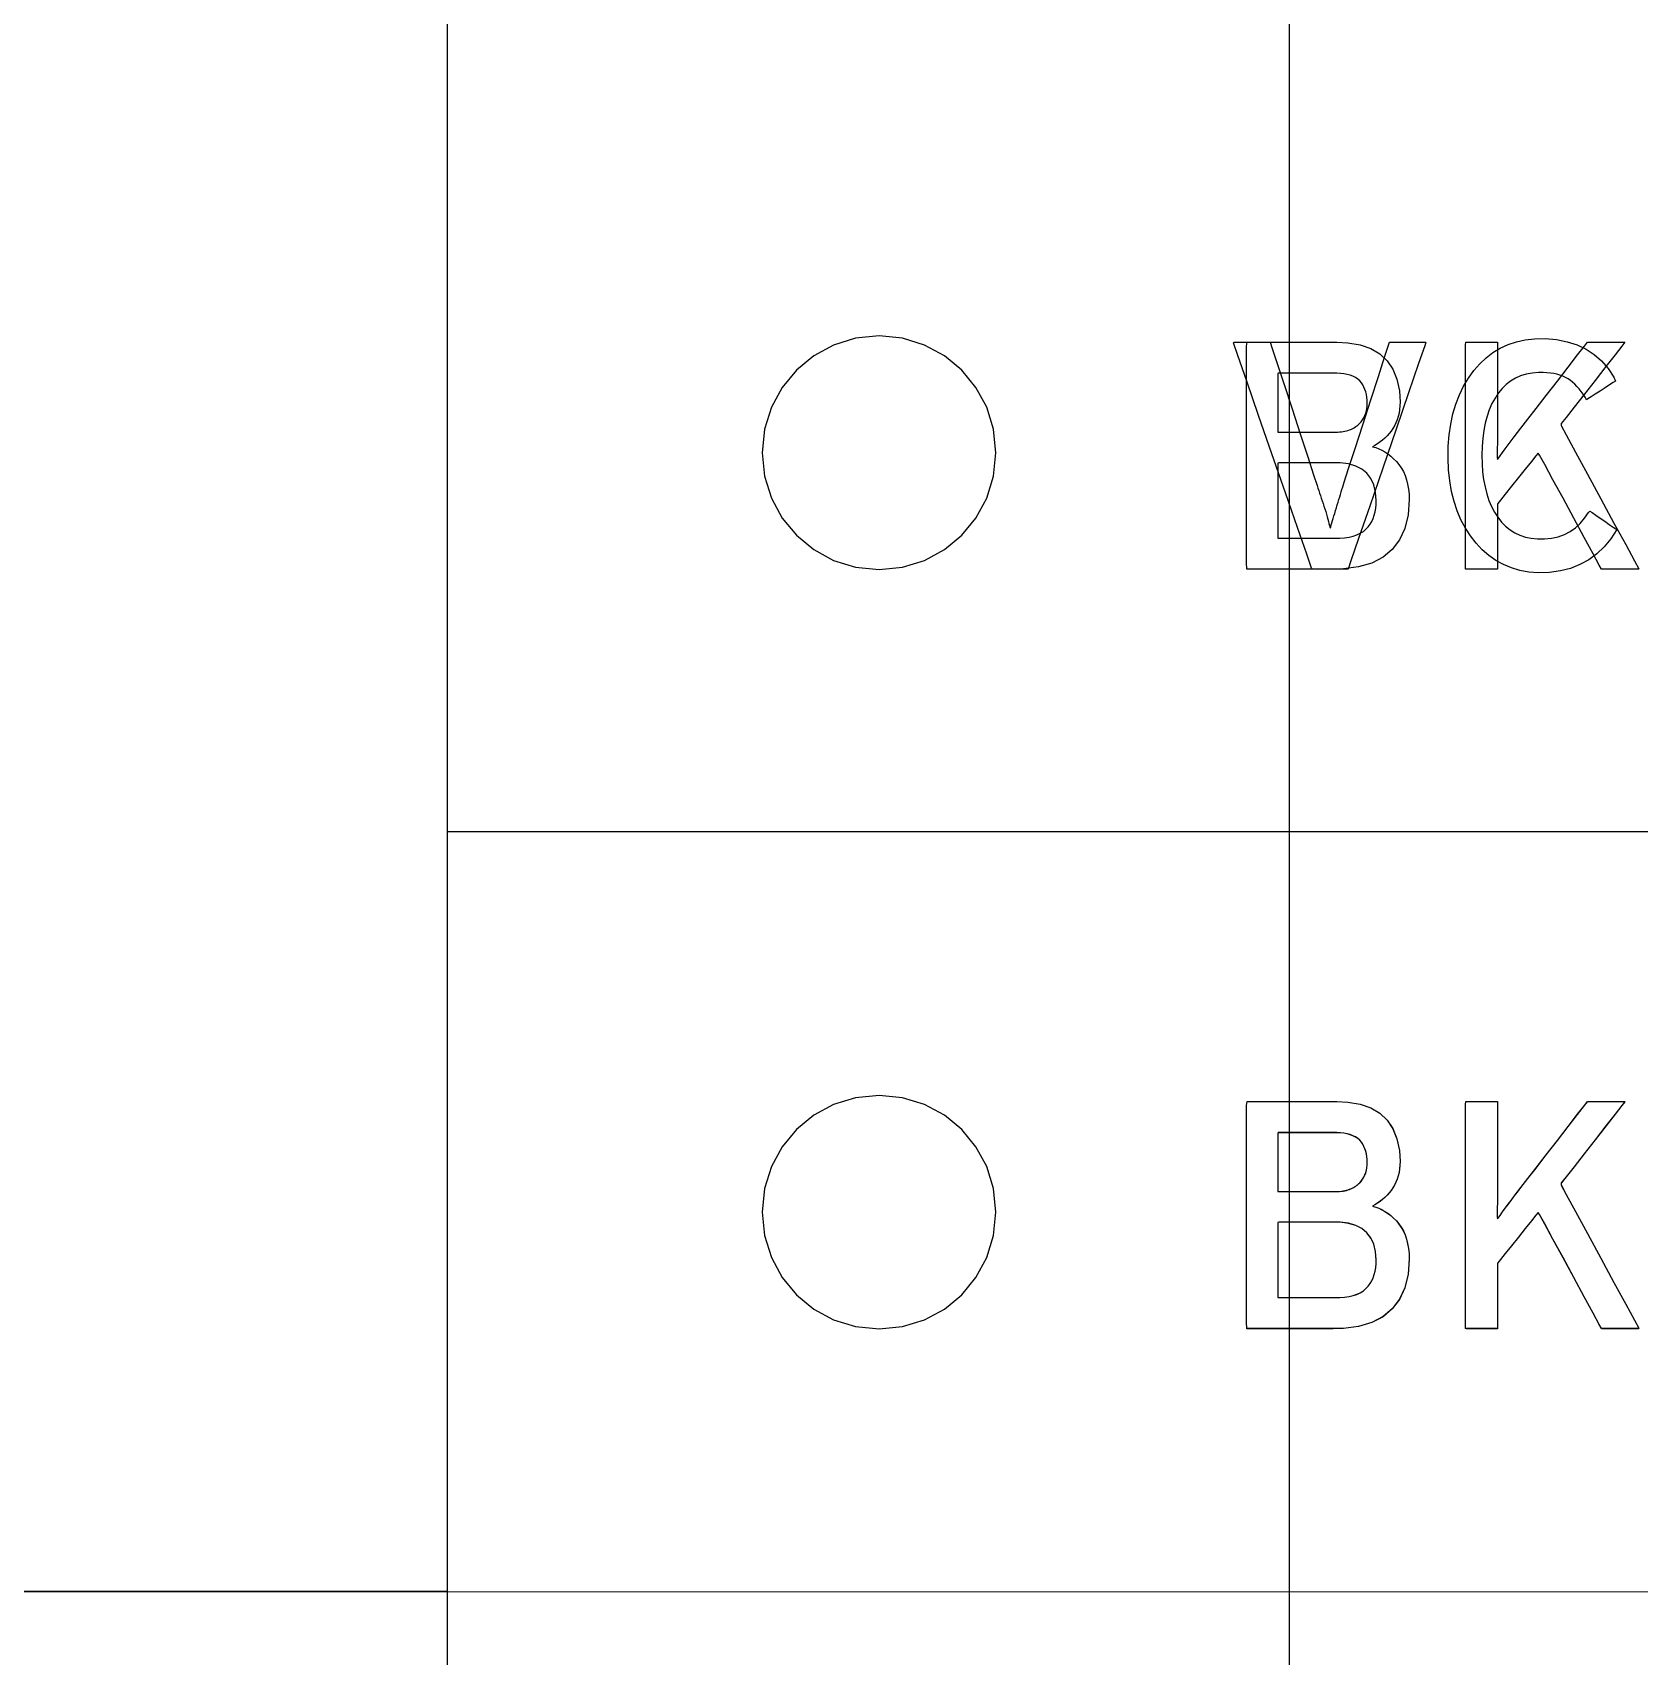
# Model space of a CAD drawing. Extents: x 1 to 47.7, y 0.2 to 35.
# Drawn here: x 22.389 to 23.077, y 10.037 to 10.732 of the extents above; entities that cross this region are included whole.
import ezdxf

# ---------------------------------------------------------------- set-up
doc = ezdxf.new("R2010")
doc.units = 0
doc.header["$MEASUREMENT"] = 0
for name, color, linetype in [('4_1__5U__UP_TO_TWO_IO_BOAR', 7, 'CONTINUOUS'), ('4_2__5U__FRONT_PANEL_W_24_', 7, 'CONTINUOUS'), ('5_1___24__TARGET_LEDS___12', 7, 'CONTINUOUS')]:
    doc.layers.add(name, color=color, linetype=linetype)

msp = doc.modelspace()

# ---------------------------------------------------------------- linework, layer by layer
at = {"layer": '4_1__5U__UP_TO_TWO_IO_BOAR'}
for points in [[(22.92684, 11.36878), (22.92684, 8.65629)], [(21.57681, 10.06468), (24.24675, 10.06479)]]:
    msp.add_lwpolyline(points, dxfattribs=at)
at = {"layer": '4_2__5U__FRONT_PANEL_W_24_'}
for points in [[(22.56645, 11.427), (22.56645, 8.70187)], [(22.56645, 10.39004), (23.94141, 10.39004)], [(21.26648, 10.06481), (22.56645, 10.06492)]]:
    msp.add_lwpolyline(points, dxfattribs=at)
for points in [[(22.70134, 10.55216), (22.70236, 10.54208), (22.70528, 10.53269), (22.70989, 10.5242), (22.716, 10.51679), (22.7234, 10.51068), (22.7319, 10.50607), (22.74129, 10.50315), (22.75137, 10.50214), (22.76144, 10.50315), (22.77083, 10.50607), (22.77932, 10.51068), (22.78672, 10.51679), (22.79282, 10.5242), (22.79743, 10.53269), (22.80034, 10.54208), (22.80136, 10.55216), (22.80034, 10.56223), (22.79743, 10.57162), (22.79282, 10.5801), (22.78672, 10.5875), (22.77932, 10.5936), (22.77083, 10.5982), (22.76144, 10.60111), (22.75137, 10.60213), (22.74129, 10.60111), (22.7319, 10.5982), (22.7234, 10.5936), (22.716, 10.5875), (22.70989, 10.5801), (22.70528, 10.57162), (22.70236, 10.56223)], [(22.95209, 10.50225), (22.95152, 10.50225), (22.94999, 10.50225), (22.94781, 10.50225), (22.94524, 10.50225), (22.94258, 10.50225), (22.94012, 10.50225), (22.93814, 10.50225), (22.93693, 10.50225), (22.93652, 10.50275), (22.93443, 10.50875), (22.93049, 10.5201), (22.92531, 10.53499), (22.91954, 10.55161), (22.91379, 10.56814), (22.90871, 10.58279), (22.9049, 10.59372), (22.90302, 10.59915), (22.90324, 10.59943), (22.90457, 10.59943), (22.90667, 10.59943), (22.90924, 10.59943), (22.91198, 10.59943), (22.9146, 10.59943), (22.91681, 10.59943), (22.9183, 10.59943), (22.9188, 10.59941), (22.91968, 10.59672), (22.92178, 10.59029), (22.92472, 10.5813), (22.92813, 10.57089), (22.93162, 10.56022), (22.93482, 10.55044), (22.93735, 10.54271), (22.93883, 10.53817), (22.93922, 10.537), (22.93958, 10.53596), (22.93993, 10.5349), (22.94029, 10.53382), (22.94066, 10.53272), (22.94103, 10.5316), (22.94141, 10.53046), (22.94179, 10.5293), (22.94218, 10.52812), (22.94253, 10.52692), (22.94285, 10.52578), (22.94315, 10.5247), (22.94343, 10.52368), (22.94369, 10.52273), (22.94393, 10.52184), (22.94415, 10.52102), (22.94434, 10.52026), (22.94452, 10.5198), (22.9447, 10.52053), (22.94491, 10.52131), (22.94514, 10.52216), (22.9454, 10.52307), (22.9457, 10.52405), (22.94602, 10.52508), (22.94637, 10.52618), (22.94675, 10.52735), (22.94713, 10.52856), (22.94748, 10.52977), (22.94783, 10.53094), (22.94818, 10.5321), (22.94852, 10.53323), (22.94885, 10.53433), (22.94918, 10.53542), (22.9495, 10.53647), (22.94982, 10.53751), (22.95047, 10.53951), (22.95235, 10.54533), (22.95513, 10.55392), (22.95844, 10.56413), (22.96189, 10.57482), (22.96513, 10.58483), (22.96777, 10.593), (22.96945, 10.59819), (22.9699, 10.59943), (22.97077, 10.59943), (22.97253, 10.59943), (22.97488, 10.59943), (22.97753, 10.59943), (22.9802, 10.59943), (22.98259, 10.59943), (22.98441, 10.59943), (22.98537, 10.59943), (22.98494, 10.59793), (22.98231, 10.59029), (22.97802, 10.57779), (22.97269, 10.56225), (22.96693, 10.54548), (22.96137, 10.52928), (22.95663, 10.51547), (22.95333, 10.50586)], [(23.06711, 10.51927), (23.06457, 10.51533), (23.06172, 10.51186), (23.05858, 10.50885), (23.05513, 10.50632), (23.05138, 10.50425), (23.04733, 10.50266), (23.04298, 10.50153), (23.03832, 10.50088), (23.0336, 10.50073), (23.02953, 10.50108), (23.02567, 10.50178), (23.02202, 10.50284), (23.01859, 10.50425), (23.01536, 10.50601), (23.01234, 10.50813), (23.00953, 10.5106), (23.00694, 10.51343), (23.00452, 10.51655), (23.00234, 10.51988), (23.00044, 10.52345), (22.99882, 10.52726), (22.99748, 10.5313), (22.99641, 10.53558), (22.99563, 10.5401), (22.99512, 10.54486), (22.9949, 10.54985), (22.995, 10.55493), (22.99539, 10.55978), (22.99607, 10.56441), (22.99702, 10.5688), (22.99825, 10.57297), (22.99976, 10.5769), (23.00155, 10.5806), (23.00362, 10.58406), (23.00596, 10.5873), (23.00847, 10.59022), (23.01119, 10.59279), (23.01412, 10.59502), (23.01727, 10.59689), (23.02062, 10.59841), (23.02418, 10.59958), (23.02796, 10.6004), (23.03194, 10.60087), (23.03643, 10.60096), (23.04134, 10.60053), (23.0459, 10.59964), (23.05011, 10.59829), (23.05396, 10.59646), (23.05746, 10.59417), (23.06061, 10.5914), (23.0634, 10.58817), (23.06584, 10.58447), (23.06655, 10.58275), (23.06561, 10.58215), (23.06406, 10.58114), (23.0621, 10.57988), (23.05997, 10.57851), (23.0579, 10.57717), (23.0561, 10.57601), (23.0548, 10.57517), (23.05423, 10.57481), (23.05353, 10.57596), (23.0527, 10.57722), (23.05185, 10.5784), (23.05097, 10.57949), (23.05008, 10.58051), (23.04916, 10.58145), (23.04822, 10.58231), (23.04725, 10.58309), (23.04626, 10.58378), (23.04516, 10.58438), (23.044, 10.58489), (23.04278, 10.58534), (23.04149, 10.58571), (23.04013, 10.58601), (23.03871, 10.58623), (23.03722, 10.58639), (23.03567, 10.58647), (23.03358, 10.58645), (23.03089, 10.5862), (23.02836, 10.58572), (23.02598, 10.58499), (23.02376, 10.58402), (23.0217, 10.58281), (23.0198, 10.58136), (23.01805, 10.57967), (23.01646, 10.57774), (23.015, 10.57554), (23.01369, 10.57315), (23.01256, 10.57056), (23.0116, 10.56779), (23.01081, 10.56483), (23.0102, 10.56169), (23.00975, 10.55835), (23.00948, 10.55484), (23.00939, 10.55113), (23.00946, 10.54744), (23.00971, 10.54394), (23.01013, 10.54062), (23.01072, 10.53748), (23.01148, 10.53453), (23.01242, 10.53176), (23.01353, 10.52917), (23.01481, 10.52677), (23.01626, 10.52454), (23.01783, 10.52248), (23.01955, 10.52068), (23.02144, 10.51913), (23.02348, 10.51784), (23.02568, 10.5168), (23.02803, 10.51603), (23.03055, 10.51551), (23.03321, 10.51524), (23.03619, 10.51524), (23.03923, 10.51555), (23.04208, 10.51617), (23.04473, 10.51712), (23.04718, 10.51838), (23.04943, 10.51996), (23.05149, 10.52186), (23.05335, 10.52408), (23.055, 10.52663), (23.05565, 10.5272), (23.05661, 10.52653), (23.05813, 10.52548), (23.06, 10.52419), (23.062, 10.52281), (23.06392, 10.52148), (23.06555, 10.52035), (23.06669, 10.51957)], [(22.70134, 10.22716), (22.70236, 10.21708), (22.70528, 10.20769), (22.70989, 10.1992), (22.716, 10.19179), (22.7234, 10.18568), (22.7319, 10.18107), (22.74129, 10.17816), (22.75137, 10.17714), (22.76144, 10.17816), (22.77083, 10.18107), (22.77932, 10.18568), (22.78672, 10.19179), (22.79282, 10.1992), (22.79743, 10.20769), (22.80034, 10.21708), (22.80136, 10.22716), (22.80034, 10.23724), (22.79743, 10.24662), (22.79282, 10.25511), (22.78672, 10.2625), (22.77932, 10.2686), (22.77083, 10.2732), (22.76144, 10.27611), (22.75137, 10.27713), (22.74129, 10.27611), (22.7319, 10.2732), (22.7234, 10.2686), (22.716, 10.2625), (22.70989, 10.25511), (22.70528, 10.24662), (22.70236, 10.23724)], [(22.97829, 10.20707), (22.97776, 10.20051), (22.97638, 10.19476), (22.97414, 10.18983), (22.97105, 10.18571), (22.96709, 10.18241), (22.96228, 10.17992), (22.95661, 10.17825), (22.95008, 10.17739), (22.94579, 10.17726), (22.94324, 10.17726), (22.93867, 10.17726), (22.93278, 10.17726), (22.92629, 10.17726), (22.91993, 10.17726), (22.9144, 10.17726), (22.91042, 10.17726), (22.90871, 10.17726), (22.90869, 10.18019), (22.90869, 10.18938), (22.90869, 10.20302), (22.90869, 10.21924), (22.90869, 10.23619), (22.90869, 10.252), (22.90869, 10.26481), (22.90869, 10.27276), (22.90886, 10.27444), (22.91122, 10.27444), (22.91575, 10.27444), (22.92173, 10.27444), (22.92841, 10.27444), (22.93505, 10.27444), (22.9409, 10.27444), (22.94523, 10.27444), (22.9473, 10.27444), (22.95196, 10.27421), (22.95722, 10.2733), (22.96178, 10.27172), (22.96565, 10.26945), (22.9688, 10.2665), (22.97126, 10.26287), (22.97301, 10.25855), (22.97406, 10.25356), (22.97439, 10.24882), (22.97432, 10.24717), (22.97417, 10.24559), (22.97392, 10.24408), (22.97358, 10.24263), (22.97315, 10.24125), (22.97262, 10.23993), (22.97201, 10.23869), (22.9713, 10.23751), (22.97053, 10.2364), (22.96969, 10.23535), (22.9688, 10.23437), (22.96786, 10.23344), (22.96685, 10.23256), (22.96579, 10.23175), (22.96467, 10.23099), (22.96349, 10.2303), (22.96255, 10.22969), (22.96393, 10.2293), (22.96528, 10.2288), (22.9666, 10.22819), (22.96789, 10.22746), (22.96916, 10.22661), (22.97039, 10.22565), (22.9716, 10.22457), (22.97278, 10.22337), (22.9739, 10.22206), (22.9749, 10.22063), (22.97577, 10.21907), (22.97651, 10.21739), (22.97713, 10.21558), (22.97761, 10.21364), (22.97796, 10.21158), (22.97819, 10.20939)], [(23.06064, 10.17726), (23.05965, 10.17908), (23.05701, 10.18393), (23.05322, 10.19091), (23.04876, 10.19911), (23.04412, 10.20764), (23.03981, 10.21559), (23.03629, 10.22205), (23.03408, 10.22613), (23.03351, 10.22701), (23.03253, 10.2258), (23.03059, 10.22337), (23.02798, 10.22013), (23.02504, 10.21647), (23.02207, 10.21278), (23.0194, 10.20945), (23.01734, 10.20688), (23.01621, 10.20547), (23.01609, 10.20498), (23.01609, 10.20291), (23.01609, 10.19943), (23.01609, 10.19505), (23.01609, 10.19026), (23.01609, 10.18558), (23.01609, 10.18152), (23.01609, 10.17858), (23.01609, 10.17728), (23.01572, 10.17726), (23.01449, 10.17726), (23.01264, 10.17726), (23.01042, 10.17726), (23.00808, 10.17726), (23.00586, 10.17726), (23.00401, 10.17726), (23.00279, 10.17726), (23.00241, 10.17734), (23.00241, 10.18184), (23.00241, 10.192), (23.00241, 10.20606), (23.00241, 10.22227), (23.00241, 10.23885), (23.00241, 10.25405), (23.00241, 10.2661), (23.00241, 10.27324), (23.00251, 10.27444), (23.0034, 10.27444), (23.00501, 10.27444), (23.0071, 10.27444), (23.00943, 10.27444), (23.01173, 10.27444), (23.01377, 10.27444), (23.01529, 10.27444), (23.01606, 10.27444), (23.0161, 10.27381), (23.0161, 10.27108), (23.0161, 10.26676), (23.0161, 10.26144), (23.0161, 10.25573), (23.0161, 10.25025), (23.0161, 10.24558), (23.0161, 10.24233), (23.0161, 10.24112), (23.0161, 10.23906), (23.01609, 10.23702), (23.01607, 10.235), (23.01604, 10.23301), (23.01601, 10.23103), (23.01597, 10.22908), (23.01593, 10.22714), (23.01587, 10.22523), (23.01612, 10.22428), (23.01716, 10.22573), (23.01826, 10.22724), (23.01941, 10.22882), (23.02063, 10.23046), (23.02191, 10.23216), (23.02324, 10.23393), (23.02464, 10.23575), (23.02609, 10.23764), (23.02708, 10.23891), (23.02912, 10.24156), (23.03258, 10.24602), (23.03694, 10.25164), (23.04169, 10.25778), (23.04634, 10.26378), (23.05037, 10.26899), (23.05328, 10.27275), (23.05457, 10.27441), (23.05503, 10.27444), (23.05647, 10.27444), (23.05863, 10.27444), (23.06123, 10.27444), (23.06398, 10.27444), (23.06658, 10.27444), (23.06875, 10.27444), (23.07019, 10.27444), (23.0706, 10.27441), (23.06933, 10.27278), (23.06644, 10.26909), (23.06245, 10.26399), (23.05784, 10.25811), (23.05314, 10.25209), (23.04882, 10.24658), (23.0454, 10.2422), (23.04337, 10.23961), (23.04327, 10.23874), (23.04545, 10.23473), (23.04941, 10.22743), (23.05456, 10.21796), (23.06027, 10.20746), (23.06593, 10.19703), (23.07094, 10.1878), (23.07469, 10.18091), (23.07657, 10.17745), (23.07637, 10.17726), (23.07506, 10.17726), (23.07297, 10.17726), (23.07042, 10.17726), (23.06767, 10.17726), (23.06503, 10.17726), (23.06278, 10.17726), (23.06122, 10.17726)], [(22.9603, 10.2484), (22.96026, 10.24967), (22.96014, 10.25088), (22.95995, 10.25205), (22.95967, 10.25316), (22.95932, 10.25423), (22.95889, 10.25524), (22.95839, 10.25621), (22.9578, 10.25712), (22.95709, 10.25795), (22.95623, 10.25867), (22.95526, 10.2593), (22.95418, 10.25984), (22.95301, 10.26029), (22.95172, 10.26064), (22.95033, 10.26091), (22.94884, 10.26107), (22.94724, 10.26115), (22.94627, 10.26115), (22.9437, 10.26115), (22.94002, 10.26115), (22.93572, 10.26115), (22.93129, 10.26115), (22.92724, 10.26115), (22.92405, 10.26115), (22.92222, 10.26115), (22.92197, 10.2609), (22.92197, 10.25908), (22.92197, 10.2559), (22.92197, 10.25186), (22.92197, 10.24746), (22.92197, 10.24318), (22.92197, 10.23951), (22.92197, 10.23695), (22.92197, 10.23599), (22.92294, 10.23599), (22.92551, 10.23599), (22.92919, 10.23599), (22.93349, 10.23599), (22.93791, 10.23599), (22.94197, 10.23599), (22.94516, 10.23599), (22.94699, 10.23599), (22.94766, 10.23599), (22.94848, 10.23602), (22.94926, 10.23609), (22.95001, 10.23618), (22.95073, 10.23631), (22.95142, 10.23647), (22.95207, 10.23666), (22.95269, 10.23689), (22.95327, 10.23714), (22.95384, 10.2374), (22.95437, 10.23768), (22.95489, 10.23798), (22.95539, 10.23829), (22.95586, 10.23862), (22.95631, 10.23897), (22.95674, 10.23934), (22.95715, 10.23972), (22.95768, 10.24033), (22.9583, 10.24119), (22.95883, 10.24209), (22.95928, 10.24303), (22.95965, 10.24402), (22.95993, 10.24505), (22.96014, 10.24612), (22.96026, 10.24724)], [(22.96417, 10.20665), (22.96387, 10.21024), (22.96311, 10.21339), (22.96188, 10.21608), (22.96019, 10.21832), (22.95804, 10.22012), (22.95542, 10.22146), (22.95233, 10.22235), (22.94878, 10.22279), (22.94703, 10.22283), (22.94484, 10.22283), (22.94133, 10.22283), (22.93702, 10.22283), (22.93245, 10.22283), (22.92814, 10.22283), (22.92462, 10.22283), (22.92243, 10.22283), (22.92197, 10.22268), (22.92197, 10.22062), (22.92197, 10.21666), (22.92197, 10.21147), (22.92197, 10.20572), (22.92197, 10.20009), (22.92197, 10.19524), (22.92197, 10.19183), (22.92197, 10.19055), (22.92297, 10.19055), (22.92562, 10.19055), (22.9294, 10.19055), (22.93378, 10.19055), (22.93826, 10.19055), (22.9423, 10.19055), (22.94538, 10.19055), (22.94699, 10.19055), (22.94857, 10.19058), (22.95064, 10.19073), (22.95255, 10.19102), (22.95431, 10.19143), (22.95591, 10.19197), (22.95735, 10.19265), (22.95864, 10.19346), (22.95976, 10.1944), (22.96072, 10.19545), (22.96153, 10.19656), (22.96223, 10.19776), (22.96282, 10.19903), (22.9633, 10.20039), (22.96368, 10.20184), (22.96395, 10.20336), (22.96411, 10.20496)]]:
    msp.add_lwpolyline(points, close=True, dxfattribs=at)
at = {"layer": '5_1___24__TARGET_LEDS___12'}
for points in [[(22.56645, 11.427), (22.56645, 8.70187)], [(22.56645, 10.39004), (23.94141, 10.39004)], [(19.77626, 10.06498), (22.56645, 10.06498)]]:
    msp.add_lwpolyline(points, dxfattribs=at)
for points in [[(22.70134, 10.55216), (22.70236, 10.54208), (22.70528, 10.53269), (22.70989, 10.5242), (22.716, 10.51679), (22.7234, 10.51068), (22.7319, 10.50607), (22.74129, 10.50315), (22.75137, 10.50214), (22.76144, 10.50315), (22.77083, 10.50607), (22.77932, 10.51068), (22.78672, 10.51679), (22.79282, 10.5242), (22.79743, 10.53269), (22.80034, 10.54208), (22.80136, 10.55216), (22.80034, 10.56223), (22.79743, 10.57162), (22.79282, 10.5801), (22.78672, 10.5875), (22.77932, 10.5936), (22.77083, 10.5982), (22.76144, 10.60111), (22.75137, 10.60213), (22.74129, 10.60111), (22.7319, 10.5982), (22.7234, 10.5936), (22.716, 10.5875), (22.70989, 10.5801), (22.70528, 10.57162), (22.70236, 10.56223)], [(22.97829, 10.53208), (22.97776, 10.52552), (22.97638, 10.51977), (22.97414, 10.51484), (22.97105, 10.51072), (22.96709, 10.50742), (22.96228, 10.50493), (22.95661, 10.50325), (22.95008, 10.50239), (22.94579, 10.50227), (22.94324, 10.50227), (22.93867, 10.50227), (22.93278, 10.50227), (22.92629, 10.50227), (22.91993, 10.50227), (22.9144, 10.50227), (22.91042, 10.50227), (22.90871, 10.50227), (22.90869, 10.50519), (22.90869, 10.51438), (22.90869, 10.52802), (22.90869, 10.54425), (22.90869, 10.5612), (22.90869, 10.57701), (22.90869, 10.58982), (22.90869, 10.59777), (22.90886, 10.59945), (22.91122, 10.59945), (22.91575, 10.59945), (22.92173, 10.59945), (22.92841, 10.59945), (22.93505, 10.59945), (22.9409, 10.59945), (22.94523, 10.59945), (22.9473, 10.59945), (22.95196, 10.59921), (22.95722, 10.59831), (22.96178, 10.59672), (22.96565, 10.59446), (22.9688, 10.59151), (22.97126, 10.58787), (22.97301, 10.58356), (22.97406, 10.57856), (22.97439, 10.57383), (22.97432, 10.57218), (22.97417, 10.5706), (22.97392, 10.56908), (22.97358, 10.56763), (22.97315, 10.56625), (22.97262, 10.56494), (22.97201, 10.56369), (22.9713, 10.56251), (22.97053, 10.5614), (22.96969, 10.56036), (22.9688, 10.55937), (22.96786, 10.55844), (22.96685, 10.55757), (22.96579, 10.55676), (22.96467, 10.556), (22.96349, 10.5553), (22.96255, 10.55469), (22.96393, 10.55431), (22.96528, 10.55381), (22.9666, 10.55319), (22.96789, 10.55246), (22.96916, 10.55161), (22.97039, 10.55065), (22.9716, 10.54957), (22.97278, 10.54838), (22.9739, 10.54707), (22.9749, 10.54564), (22.97577, 10.54408), (22.97651, 10.54239), (22.97713, 10.54058), (22.97761, 10.53865), (22.97796, 10.53658), (22.97819, 10.53439)], [(23.06064, 10.50227), (23.05965, 10.50408), (23.05701, 10.50893), (23.05322, 10.51591), (23.04876, 10.52412), (23.04412, 10.53265), (23.03981, 10.54059), (23.03629, 10.54706), (23.03408, 10.55113), (23.03351, 10.55201), (23.03253, 10.5508), (23.03059, 10.54838), (23.02798, 10.54514), (23.02504, 10.54147), (23.02207, 10.53778), (23.0194, 10.53445), (23.01734, 10.53189), (23.01621, 10.53048), (23.01609, 10.52998), (23.01609, 10.52792), (23.01609, 10.52444), (23.01609, 10.52005), (23.01609, 10.51526), (23.01609, 10.51058), (23.01609, 10.50652), (23.01609, 10.50359), (23.01609, 10.50229), (23.01572, 10.50227), (23.01449, 10.50227), (23.01264, 10.50227), (23.01042, 10.50227), (23.00808, 10.50227), (23.00586, 10.50227), (23.00401, 10.50227), (23.00279, 10.50227), (23.00241, 10.50234), (23.00241, 10.50684), (23.00241, 10.517), (23.00241, 10.53107), (23.00241, 10.54727), (23.00241, 10.56386), (23.00241, 10.57905), (23.00241, 10.59111), (23.00241, 10.59825), (23.00251, 10.59945), (23.0034, 10.59945), (23.00501, 10.59945), (23.0071, 10.59945), (23.00943, 10.59945), (23.01173, 10.59945), (23.01377, 10.59945), (23.01529, 10.59945), (23.01606, 10.59945), (23.0161, 10.59881), (23.0161, 10.59609), (23.0161, 10.59176), (23.0161, 10.58644), (23.0161, 10.58074), (23.0161, 10.57525), (23.0161, 10.57058), (23.0161, 10.56734), (23.0161, 10.56612), (23.0161, 10.56406), (23.01609, 10.56203), (23.01607, 10.56001), (23.01604, 10.55801), (23.01601, 10.55604), (23.01597, 10.55408), (23.01593, 10.55215), (23.01587, 10.55024), (23.01612, 10.54929), (23.01716, 10.55074), (23.01826, 10.55225), (23.01941, 10.55383), (23.02063, 10.55546), (23.02191, 10.55717), (23.02324, 10.55893), (23.02464, 10.56076), (23.02609, 10.56265), (23.02708, 10.56392), (23.02912, 10.56656), (23.03258, 10.57102), (23.03694, 10.57665), (23.04169, 10.58279), (23.04634, 10.58879), (23.05037, 10.59399), (23.05328, 10.59775), (23.05457, 10.59942), (23.05503, 10.59945), (23.05647, 10.59945), (23.05863, 10.59945), (23.06123, 10.59945), (23.06398, 10.59945), (23.06658, 10.59945), (23.06875, 10.59945), (23.07019, 10.59945), (23.0706, 10.59942), (23.06933, 10.59779), (23.06644, 10.5941), (23.06245, 10.58899), (23.05784, 10.58311), (23.05314, 10.5771), (23.04882, 10.57158), (23.0454, 10.56721), (23.04337, 10.56462), (23.04327, 10.56375), (23.04545, 10.55974), (23.04941, 10.55244), (23.05456, 10.54297), (23.06027, 10.53246), (23.06593, 10.52203), (23.07094, 10.51281), (23.07469, 10.50591), (23.07657, 10.50246), (23.07637, 10.50227), (23.07506, 10.50227), (23.07297, 10.50227), (23.07042, 10.50227), (23.06767, 10.50227), (23.06503, 10.50227), (23.06278, 10.50227), (23.06122, 10.50227)], [(22.9603, 10.5734), (22.96026, 10.57467), (22.96014, 10.57589), (22.95995, 10.57705), (22.95967, 10.57817), (22.95932, 10.57923), (22.95889, 10.58025), (22.95839, 10.58121), (22.9578, 10.58212), (22.95709, 10.58296), (22.95623, 10.58368), (22.95526, 10.58431), (22.95418, 10.58485), (22.95301, 10.58529), (22.95172, 10.58565), (22.95033, 10.58591), (22.94884, 10.58608), (22.94724, 10.58615), (22.94627, 10.58615), (22.9437, 10.58615), (22.94002, 10.58615), (22.93572, 10.58615), (22.93129, 10.58615), (22.92724, 10.58615), (22.92405, 10.58615), (22.92222, 10.58615), (22.92197, 10.5859), (22.92197, 10.58408), (22.92197, 10.58091), (22.92197, 10.57687), (22.92197, 10.57247), (22.92197, 10.56818), (22.92197, 10.56452), (22.92197, 10.56196), (22.92197, 10.56099), (22.92294, 10.56099), (22.92551, 10.56099), (22.92919, 10.56099), (22.93349, 10.56099), (22.93791, 10.56099), (22.94197, 10.56099), (22.94516, 10.56099), (22.94699, 10.56099), (22.94766, 10.561), (22.94848, 10.56103), (22.94926, 10.56109), (22.95001, 10.56119), (22.95073, 10.56132), (22.95142, 10.56148), (22.95207, 10.56167), (22.95269, 10.56189), (22.95327, 10.56215), (22.95384, 10.56241), (22.95437, 10.56269), (22.95489, 10.56299), (22.95539, 10.5633), (22.95586, 10.56363), (22.95631, 10.56398), (22.95674, 10.56434), (22.95715, 10.56473), (22.95768, 10.56534), (22.9583, 10.5662), (22.95883, 10.5671), (22.95928, 10.56804), (22.95965, 10.56903), (22.95993, 10.57005), (22.96014, 10.57113), (22.96026, 10.57224)], [(22.96417, 10.53166), (22.96387, 10.53525), (22.96311, 10.53839), (22.96188, 10.54109), (22.96019, 10.54333), (22.95804, 10.54512), (22.95542, 10.54646), (22.95233, 10.54735), (22.94878, 10.54779), (22.94703, 10.54784), (22.94484, 10.54784), (22.94133, 10.54784), (22.93702, 10.54784), (22.93245, 10.54784), (22.92814, 10.54784), (22.92462, 10.54784), (22.92243, 10.54784), (22.92197, 10.54769), (22.92197, 10.54562), (22.92197, 10.54166), (22.92197, 10.53648), (22.92197, 10.53073), (22.92197, 10.5251), (22.92197, 10.52024), (22.92197, 10.51684), (22.92197, 10.51556), (22.92297, 10.51556), (22.92562, 10.51556), (22.9294, 10.51556), (22.93378, 10.51556), (22.93826, 10.51556), (22.9423, 10.51556), (22.94538, 10.51556), (22.94699, 10.51556), (22.94857, 10.51559), (22.95064, 10.51574), (22.95255, 10.51602), (22.95431, 10.51643), (22.95591, 10.51698), (22.95735, 10.51765), (22.95864, 10.51846), (22.95976, 10.5194), (22.96072, 10.52045), (22.96153, 10.52157), (22.96223, 10.52276), (22.96282, 10.52404), (22.9633, 10.5254), (22.96368, 10.52684), (22.96395, 10.52836), (22.96411, 10.52997)], [(22.70134, 10.22716), (22.70236, 10.21708), (22.70528, 10.20769), (22.70989, 10.1992), (22.716, 10.19179), (22.7234, 10.18568), (22.7319, 10.18107), (22.74129, 10.17816), (22.75137, 10.17714), (22.76144, 10.17816), (22.77083, 10.18107), (22.77932, 10.18568), (22.78672, 10.19179), (22.79282, 10.1992), (22.79743, 10.20769), (22.80034, 10.21708), (22.80136, 10.22716), (22.80034, 10.23724), (22.79743, 10.24662), (22.79282, 10.25511), (22.78672, 10.2625), (22.77932, 10.2686), (22.77083, 10.2732), (22.76144, 10.27611), (22.75137, 10.27713), (22.74129, 10.27611), (22.7319, 10.2732), (22.7234, 10.2686), (22.716, 10.2625), (22.70989, 10.25511), (22.70528, 10.24662), (22.70236, 10.23724)], [(22.97829, 10.2071), (22.97776, 10.20054), (22.97638, 10.19479), (22.97414, 10.18986), (22.97105, 10.18574), (22.96709, 10.18244), (22.96228, 10.17995), (22.95661, 10.17827), (22.95008, 10.17741), (22.94579, 10.17729), (22.94324, 10.17729), (22.93867, 10.17729), (22.93278, 10.17729), (22.92629, 10.17729), (22.91993, 10.17729), (22.9144, 10.17729), (22.91042, 10.17729), (22.90871, 10.17729), (22.90869, 10.18022), (22.90869, 10.18941), (22.90869, 10.20304), (22.90869, 10.21927), (22.90869, 10.23622), (22.90869, 10.25203), (22.90869, 10.26484), (22.90869, 10.27279), (22.90886, 10.27447), (22.91122, 10.27447), (22.91575, 10.27447), (22.92173, 10.27447), (22.92841, 10.27447), (22.93505, 10.27447), (22.9409, 10.27447), (22.94523, 10.27447), (22.9473, 10.27447), (22.95196, 10.27424), (22.95722, 10.27333), (22.96178, 10.27175), (22.96565, 10.26948), (22.9688, 10.26653), (22.97126, 10.2629), (22.97301, 10.25858), (22.97406, 10.25359), (22.97439, 10.24885), (22.97432, 10.2472), (22.97417, 10.24562), (22.97392, 10.2441), (22.97358, 10.24265), (22.97315, 10.24127), (22.97262, 10.23996), (22.97201, 10.23871), (22.9713, 10.23753), (22.97053, 10.23643), (22.96969, 10.23538), (22.9688, 10.23439), (22.96786, 10.23346), (22.96685, 10.23259), (22.96579, 10.23178), (22.96467, 10.23102), (22.96349, 10.23032), (22.96255, 10.22971), (22.96393, 10.22933), (22.96528, 10.22883), (22.9666, 10.22821), (22.96789, 10.22748), (22.96916, 10.22664), (22.97039, 10.22567), (22.9716, 10.22459), (22.97278, 10.2234), (22.9739, 10.22209), (22.9749, 10.22066), (22.97577, 10.2191), (22.97651, 10.21742), (22.97713, 10.2156), (22.97761, 10.21367), (22.97796, 10.2116), (22.97819, 10.20941)], [(23.06064, 10.17729), (23.05965, 10.1791), (23.05701, 10.18395), (23.05322, 10.19093), (23.04876, 10.19914), (23.04412, 10.20767), (23.03981, 10.21562), (23.03629, 10.22208), (23.03408, 10.22616), (23.03351, 10.22704), (23.03253, 10.22582), (23.03059, 10.2234), (23.02798, 10.22016), (23.02504, 10.21649), (23.02207, 10.2128), (23.0194, 10.20948), (23.01734, 10.20691), (23.01621, 10.2055), (23.01609, 10.205), (23.01609, 10.20294), (23.01609, 10.19946), (23.01609, 10.19507), (23.01609, 10.19028), (23.01609, 10.1856), (23.01609, 10.18154), (23.01609, 10.17861), (23.01609, 10.17731), (23.01572, 10.17729), (23.01449, 10.17729), (23.01264, 10.17729), (23.01042, 10.17729), (23.00808, 10.17729), (23.00586, 10.17729), (23.00401, 10.17729), (23.00279, 10.17729), (23.00241, 10.17736), (23.00241, 10.18186), (23.00241, 10.19203), (23.00241, 10.20609), (23.00241, 10.2223), (23.00241, 10.23888), (23.00241, 10.25408), (23.00241, 10.26613), (23.00241, 10.27327), (23.00251, 10.27447), (23.0034, 10.27447), (23.00501, 10.27447), (23.0071, 10.27447), (23.00943, 10.27447), (23.01173, 10.27447), (23.01377, 10.27447), (23.01529, 10.27447), (23.01606, 10.27447), (23.0161, 10.27383), (23.0161, 10.27111), (23.0161, 10.26678), (23.0161, 10.26147), (23.0161, 10.25576), (23.0161, 10.25027), (23.0161, 10.2456), (23.0161, 10.24236), (23.0161, 10.24114), (23.0161, 10.23908), (23.01609, 10.23705), (23.01607, 10.23503), (23.01604, 10.23303), (23.01601, 10.23106), (23.01597, 10.2291), (23.01593, 10.22717), (23.01587, 10.22526), (23.01612, 10.22431), (23.01716, 10.22576), (23.01826, 10.22727), (23.01941, 10.22885), (23.02063, 10.23049), (23.02191, 10.23219), (23.02324, 10.23395), (23.02464, 10.23578), (23.02609, 10.23767), (23.02708, 10.23894), (23.02912, 10.24159), (23.03258, 10.24605), (23.03694, 10.25167), (23.04169, 10.25781), (23.04634, 10.26381), (23.05037, 10.26901), (23.05328, 10.27277), (23.05457, 10.27444), (23.05503, 10.27447), (23.05647, 10.27447), (23.05863, 10.27447), (23.06123, 10.27447), (23.06398, 10.27447), (23.06658, 10.27447), (23.06875, 10.27447), (23.07019, 10.27447), (23.0706, 10.27444), (23.06933, 10.27281), (23.06644, 10.26912), (23.06245, 10.26402), (23.05784, 10.25814), (23.05314, 10.25212), (23.04882, 10.2466), (23.0454, 10.24223), (23.04337, 10.23964), (23.04327, 10.23877), (23.04545, 10.23476), (23.04941, 10.22746), (23.05456, 10.21799), (23.06027, 10.20748), (23.06593, 10.19706), (23.07094, 10.18783), (23.07469, 10.18093), (23.07657, 10.17748), (23.07637, 10.17729), (23.07506, 10.17729), (23.07297, 10.17729), (23.07042, 10.17729), (23.06767, 10.17729), (23.06503, 10.17729), (23.06278, 10.17729), (23.06122, 10.17729)], [(22.9603, 10.24843), (22.96026, 10.24969), (22.96014, 10.25091), (22.95995, 10.25208), (22.95967, 10.25319), (22.95932, 10.25426), (22.95889, 10.25527), (22.95839, 10.25623), (22.9578, 10.25714), (22.95709, 10.25798), (22.95623, 10.2587), (22.95526, 10.25933), (22.95418, 10.25987), (22.95301, 10.26032), (22.95172, 10.26067), (22.95033, 10.26093), (22.94884, 10.2611), (22.94724, 10.26118), (22.94627, 10.26118), (22.9437, 10.26118), (22.94002, 10.26118), (22.93572, 10.26118), (22.93129, 10.26118), (22.92724, 10.26118), (22.92405, 10.26118), (22.92222, 10.26118), (22.92197, 10.26093), (22.92197, 10.2591), (22.92197, 10.25593), (22.92197, 10.25189), (22.92197, 10.24749), (22.92197, 10.24321), (22.92197, 10.23954), (22.92197, 10.23698), (22.92197, 10.23602), (22.92294, 10.23602), (22.92551, 10.23602), (22.92919, 10.23602), (22.93349, 10.23602), (22.93791, 10.23602), (22.94197, 10.23602), (22.94516, 10.23602), (22.94699, 10.23602), (22.94766, 10.23602), (22.94848, 10.23605), (22.94926, 10.23612), (22.95001, 10.23621), (22.95073, 10.23634), (22.95142, 10.2365), (22.95207, 10.23669), (22.95269, 10.23691), (22.95327, 10.23717), (22.95384, 10.23743), (22.95437, 10.23771), (22.95489, 10.23801), (22.95539, 10.23832), (22.95586, 10.23865), (22.95631, 10.239), (22.95674, 10.23937), (22.95715, 10.23975), (22.95768, 10.24036), (22.9583, 10.24122), (22.95883, 10.24212), (22.95928, 10.24306), (22.95965, 10.24405), (22.95993, 10.24508), (22.96014, 10.24615), (22.96026, 10.24727)], [(22.96417, 10.20668), (22.96387, 10.21027), (22.96311, 10.21342), (22.96188, 10.21611), (22.96019, 10.21835), (22.95804, 10.22014), (22.95542, 10.22148), (22.95233, 10.22237), (22.94878, 10.22281), (22.94703, 10.22286), (22.94484, 10.22286), (22.94133, 10.22286), (22.93702, 10.22286), (22.93245, 10.22286), (22.92814, 10.22286), (22.92462, 10.22286), (22.92243, 10.22286), (22.92197, 10.22271), (22.92197, 10.22064), (22.92197, 10.21668), (22.92197, 10.2115), (22.92197, 10.20575), (22.92197, 10.20012), (22.92197, 10.19526), (22.92197, 10.19186), (22.92197, 10.19058), (22.92297, 10.19058), (22.92562, 10.19058), (22.9294, 10.19058), (22.93378, 10.19058), (22.93826, 10.19058), (22.9423, 10.19058), (22.94538, 10.19058), (22.94699, 10.19058), (22.94857, 10.19061), (22.95064, 10.19076), (22.95255, 10.19104), (22.95431, 10.19146), (22.95591, 10.192), (22.95735, 10.19268), (22.95864, 10.19348), (22.95976, 10.19442), (22.96072, 10.19548), (22.96153, 10.19659), (22.96223, 10.19778), (22.96282, 10.19906), (22.9633, 10.20042), (22.96368, 10.20186), (22.96395, 10.20339), (22.96411, 10.20499)]]:
    msp.add_lwpolyline(points, close=True, dxfattribs=at)

doc.saveas('drawing.dxf')
